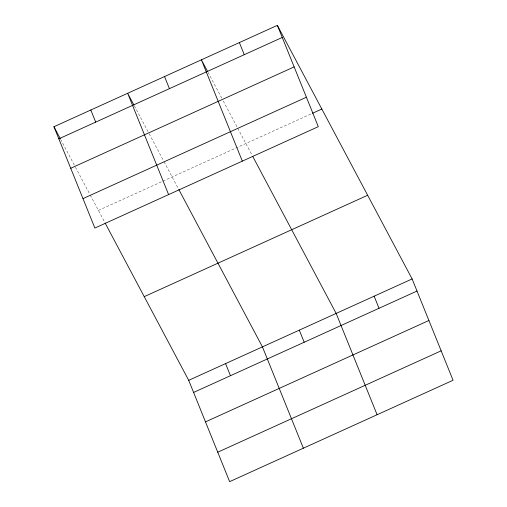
<?xml version="1.0" encoding="UTF-8"?>
<svg xmlns="http://www.w3.org/2000/svg" width="507" height="507" viewBox="0 0 507 507"><rect width="100%" height="100%" fill="white"/><g stroke="black" fill="none" stroke-linecap="round" stroke-linejoin="round"><path stroke-width="0.38" stroke-dasharray="2.54 1.9" d="M98.415 210.424L162.215 181.468M162.924 181.145L311.799 113.587M208.066 72.374L221.781 98.181M223.264 100.969L237.346 127.466M237.713 128.163L252.15 155.326M134.342 105.83L148.798 133.03M149.166 133.728L163.622 160.928M163.989 161.625L178.426 188.788M60.618 139.292L75.068 166.486M75.442 167.183L89.891 194.384M90.265 195.081L104.695 222.243"/><path stroke-width="0.76" d="M277.361 25.35L318.295 126.668L94.879 228.055L53.945 126.737L277.361 25.35L412.121 278.945L453.055 380.263L229.639 481.65L188.705 380.332L105.069 222.941M58.831 138.836L282.247 37.455M70.727 168.28L294.142 66.892M82.983 198.617L306.399 97.23M312.515 113.264L321.831 109.037M144.235 296.646L367.651 195.258M188.705 380.332L412.121 278.945M193.598 392.431L417.008 291.043M205.493 421.875L428.903 320.487M217.744 452.206L441.16 350.819M207.699 71.677L201.399 59.82L242.333 161.137M252.892 156.72L336.16 313.415L377.094 414.732M133.968 105.133L127.669 93.282L168.609 194.599M178.794 189.479L262.436 346.87L303.37 448.194M53.945 126.737L60.244 138.595M374.141 296.183L379.027 308.281M239.38 42.588L244.266 54.686M299.295 330.146L304.187 342.244M164.534 76.551L169.427 88.649M225.571 363.601L230.457 375.706M90.81 110.006L95.696 122.111"/></g></svg>
